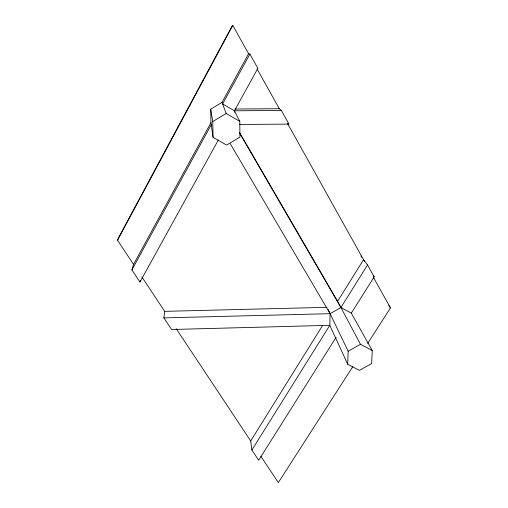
<?xml version="1.0" encoding="UTF-8"?>
<svg xmlns="http://www.w3.org/2000/svg" width="508" height="508" viewBox="0 0 508 508"><rect width="100%" height="100%" fill="white"/><g stroke="black" fill="none" stroke-linecap="round" stroke-linejoin="round"><path stroke-width="0.76" d="M239.37 132.766L340.912 307.543L351.326 313.131L372.25 350.539L371.672 363.557L359.448 370.383L347.707 364.28L348.158 351.231L328.085 309.442M347.707 364.28L329.806 325.317L171.59 329.501L163.855 317.887L164.7 311.347L141.846 276.911M133.534 264.395L117.526 240.265L118.688 237.446L232.277 25.648L232.785 25.4L248.596 53.721L222.034 102.356L210.699 109.188L210.966 122.625L133.534 264.395L131.902 269.913L139.979 282.048L140.341 280.6M117.526 240.265L232.785 25.4M131.902 269.913L211.264 124.727M248.596 53.721L249.904 54.045L222.625 103.943L234.442 110.795L281.369 110.465L288.969 124.092L239.37 124.498M139.979 282.048L218.332 140.005M234.461 112.319L234.442 110.795L257.867 68.326L249.904 54.045M336.099 337.312L258.68 460.261L251.866 450.031L250.704 440.944L322.656 325.355M372.25 350.539L360.477 344.316L337.61 301.327L363.544 259.664L367.525 264.96L374.161 276.86L351.326 313.131M251.866 450.031L329.806 325.317L330.117 313.671L230.264 143.745M367.525 264.96L340.912 307.543L330.117 313.671L163.855 317.887M352.838 366.554L278.346 482.6L260.864 456.26M367.684 343.421L390.474 307.918L373.513 277.533M213.055 137.363L212.757 121.558L226.174 113.487L239.782 121.342L239.922 137.116L226.612 145.066L213.055 137.363L210.966 122.625M348.158 351.231L360.477 344.316M164.7 311.347L327.069 307.321M234.988 109.023L279.292 108.725L281.369 110.465M373.247 275.628L374.161 276.86M388.76 305.53L390.474 307.918M176.187 328.663L250.704 440.944M239.535 132.474L337.61 301.327M257.124 69.012L279.292 108.725M287.484 123.4L364.687 261.722M360.87 255.93L361.645 257.308M234.442 110.795L239.782 121.342M222.034 102.356L226.174 113.487M210.699 109.188L212.757 121.558"/></g></svg>
